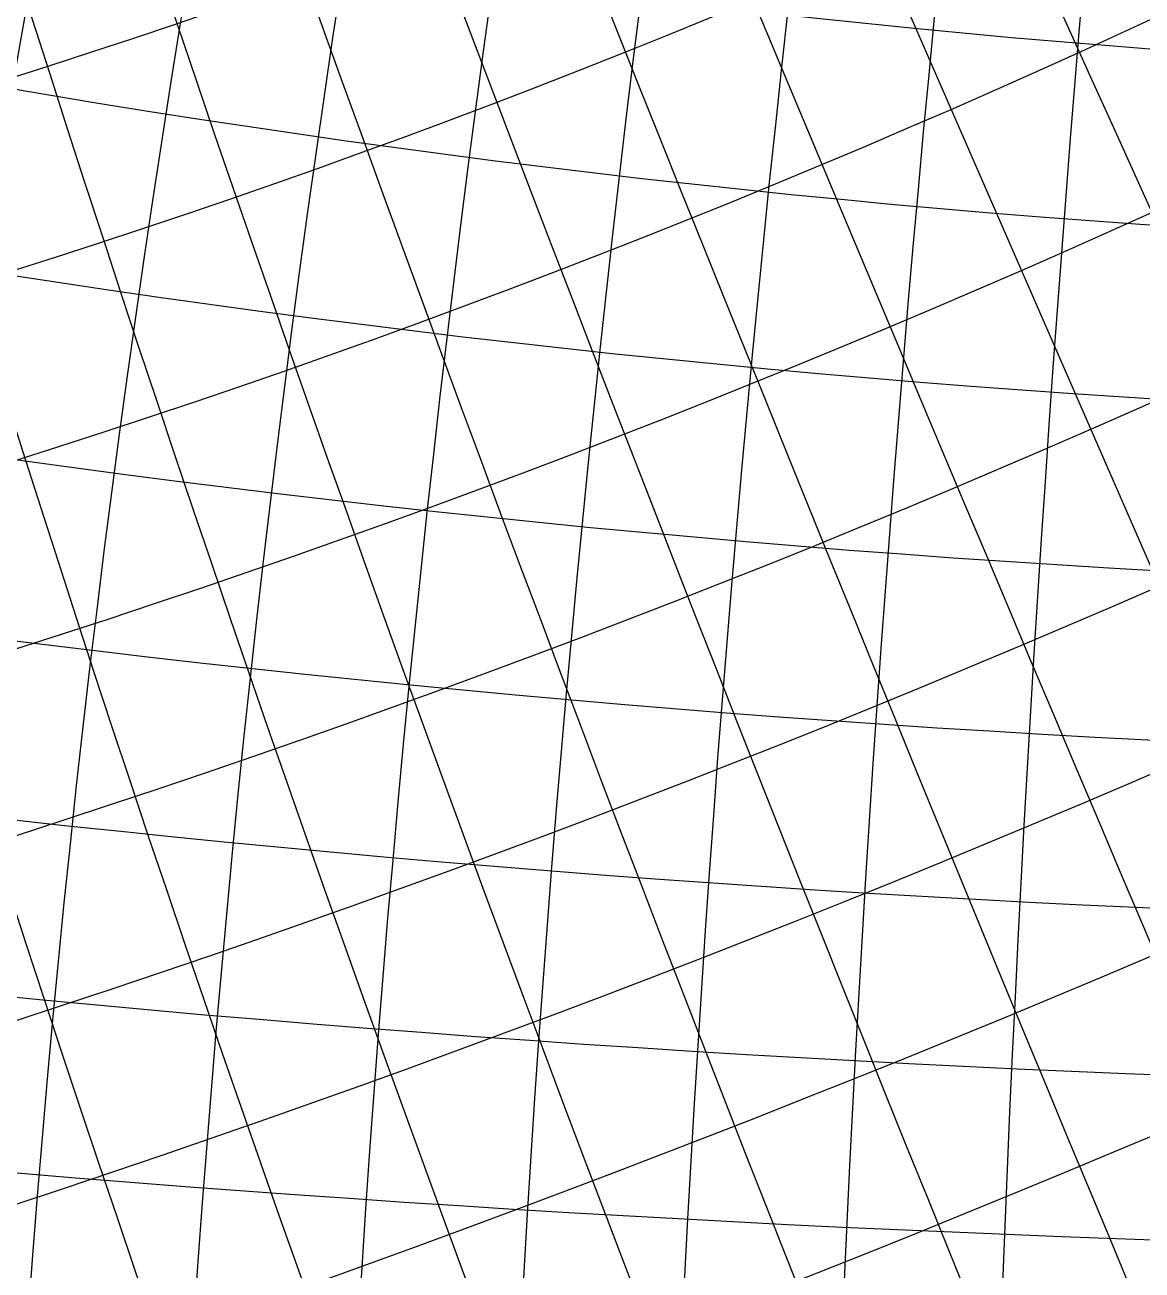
# Model space of a CAD drawing. Header units: millimetres. Extents: x -78 to 78, y -78 to 100.
# Drawn here: x -18.57 to -7.73, y 10.7 to 22.78 of the extents above; entities that cross this region are included whole.
import ezdxf

# ---------------------------------------------------------------- set-up
doc = ezdxf.new("R2010")
doc.units = ezdxf.units.MM
doc.layers.add('ENGRAVE', color=7, linetype='Continuous')
doc.layers.add('ENGRAVE_FINE', color=8, linetype='Continuous')

msp = doc.modelspace()

# ---------------------------------------------------------------- linework, layer by layer
at = {"layer": 'ENGRAVE'}
for radius in [76.44, 76.44, 74.3925, 70.59, 70.59, 70.59]:
    msp.add_circle((0, 0), radius, dxfattribs=at)
for centre, radius, start, end in [((12.4469, 0), 71.679, 100, 260), ((25.6927, 0), 75.1203, 110, 250), ((40.7552, 0), 81.5103, 120, 240), ((59.232, 0), 92.1487, 130, 230), ((84.1259, 0), 109.8185, 140, 220), ((122.2655, 0), 141.18, 150, 210), ((193.9444, 0), 206.3914, 160, 200), ((0, 141.18), 122.2655, 240, 300), ((0, 206.3914), 193.9444, 250, 290), ((0, 406.5116), 400.3358, 260, 280)]:
    msp.add_arc(centre, radius, start, end, dxfattribs=at)
at = {"layer": 'ENGRAVE_FINE'}
msp.add_lwpolyline([(28.2418, -64.6943), (-28.2418, 64.6943)], dxfattribs=at)
for centre, radius, start, end in [((3.082, 0), 70.6573, 92.499999, 267.500001), ((6.1758, 0), 70.8596, 95, 265), ((9.2933, 0), 71.1991, 97.5, 262.5), ((15.6494, 0), 72.3039, 102.5, 257.5), ((18.9145, 0), 73.0801, 105, 255), ((22.2569, 0), 74.0157, 107.5, 252.5), ((29.2393, 0), 76.4061, 112.5, 247.5), ((32.9167, 0), 77.8874, 115, 245), ((36.7468, 0), 79.5819, 117.5, 242.5), ((44.9708, 0), 83.6978, 122.5, 237.5), ((49.4277, 0), 86.1745, 125, 235), ((54.1656, 0), 88.9767, 127.5, 232.5), ((64.6838, 0), 95.7442, 132.5, 227.5), ((70.59, 0), 99.8293, 135, 225), ((77.0355, 0), 104.4864, 137.5, 222.5), ((91.9947, 0), 115.9568, 142.5, 217.5), ((100.813, 0), 123.0699, 145, 215), ((110.8041, 0), 131.3792, 147.5, 212.5), ((135.6021, 0), 152.8754, 152.5, 207.5), ((151.3807, 0), 167.0302, 155, 205), ((170.4193, 0), 184.4606, 157.5, 202.5), ((223.8829, 0), 234.7477, 162.5, 197.5), ((263.4455, 0), 272.7388, 165, 195), ((-2.8246, -1.2331), 70.6573, 296.083333, 111.083334), ((-5.66, -2.4708), 70.8596, 298.583333, 108.583334), ((-8.5172, -3.7181), 71.1991, 301.083333, 106.083334), ((-11.4073, -4.9798), 71.679, 303.583333, 103.583333), ((-14.3424, -6.2611), 72.3039, 306.083333, 101.083333), ((-39.94, 91.4915), 70.59, 248.583333, 338.583333), ((-17.3348, -7.5674), 73.0801, 308.583333, 98.583333), ((-20.398, -8.9046), 74.0157, 311.083333, 96.083333), ((-23.5468, -10.2792), 75.1203, 313.583333, 93.583333), ((2.8246, 1.2331), 70.6573, 116.083333, 291.083334), ((5.66, 2.4708), 70.8596, 118.583333, 288.583334), ((8.5172, 3.7181), 71.1991, 121.083333, 286.083334), ((11.4073, 4.9798), 71.679, 123.583333, 283.583333), ((14.3424, 6.2611), 72.3039, 126.083333, 281.083333), ((17.3348, 7.5674), 73.0801, 128.583333, 278.583333), ((20.398, 8.9046), 74.0157, 131.083333, 276.083333), ((23.5468, 10.2792), 75.1203, 133.583333, 273.583333), ((26.7972, 11.6981), 76.4061, 136.083333, 271.083333), ((30.1674, 13.1694), 77.8874, 138.583333, 268.583333), ((33.6777, 14.7018), 79.5819, 141.083333, 266.083333), ((37.3513, 16.3054), 81.5103, 143.583333, 263.583333), ((41.2148, 17.992), 83.6978, 146.083333, 261.083333), ((45.2994, 19.7751), 86.1745, 148.583333, 258.583333), ((49.6417, 21.6707), 88.9767, 151.083333, 256.083333), ((54.2849, 23.6977), 92.1487, 153.583333, 253.583333), ((59.2814, 25.8789), 95.7442, 156.083333, 251.083333), ((64.6943, 28.2418), 99.8293, 158.583333, 248.583333), ((70.6014, 30.8205), 104.4864, 161.083333, 246.083333), ((77.0996, 33.6573), 109.8185, 163.583333, 243.583333), ((84.3112, 36.8055), 115.9568, 166.083333, 241.083333), ((92.393, 40.3335), 123.0699, 168.583333, 238.583333), ((101.5497, 44.3308), 131.3792, 171.083333, 236.083333), ((112.0538, 48.9163), 141.18, 173.583333, 233.583333), ((124.2765, 54.252), 152.8754, 176.083333, 231.083333), ((138.7373, 60.5648), 167.0302, 178.583333, 228.583333), ((-26.7972, -11.6981), 76.4061, 316.083333, 91.083333), ((156.1858, 68.1818), 184.4606, 181.083333, 226.083333), ((177.746, 77.5938), 206.3914, 183.583333, 223.583333), ((205.184, 89.5716), 234.7477, 186.083333, 221.083333), ((241.4423, 105.3999), 272.7388, 188.583333, 218.583333), ((291.817, 127.3906), 326.1418, 191.083333, 216.083333), ((366.8994, 160.1673), 406.5116, 193.583333, 213.583333), ((491.4017, 214.5179), 540.811, 196.083333, 211.083333), ((739.4588, 322.8055), 809.9294, 198.5833333, 208.5833333), ((1481.7422, 646.844), 1618.3171, 201.0833333, 206.0833333), ((-1481.7422, -646.844), 1618.3171, 21.0833333, 26.0833333), ((-739.4588, -322.8055), 809.9294, 18.5833333, 28.5833333), ((-491.4017, -214.5179), 540.811, 16.083333, 31.083333), ((-366.8994, -160.1673), 406.5116, 13.583333, 33.583333), ((-291.817, -127.3906), 326.1418, 11.083333, 36.083333), ((-241.4423, -105.3999), 272.7388, 8.583333, 38.583333), ((-205.184, -89.5716), 234.7477, 6.083333, 41.083333), ((-177.746, -77.5938), 206.3914, 3.583333, 43.583333), ((-156.1858, -68.1818), 184.4606, 1.083333, 46.083333), ((-138.7373, -60.5648), 167.0302, 358.583333, 48.583333), ((-124.2765, -54.252), 152.8754, 356.083333, 51.083333), ((-112.0538, -48.9163), 141.18, 353.583333, 53.583333), ((-101.5497, -44.3308), 131.3792, 351.083333, 56.083333), ((-92.393, -40.3335), 123.0699, 348.583333, 58.583333), ((-84.3112, -36.8055), 115.9568, 346.083333, 61.083333), ((-77.0996, -33.6573), 109.8185, 343.583333, 63.583333), ((-70.6014, -30.8205), 104.4864, 341.083333, 66.083333), ((-64.6943, -28.2418), 99.8293, 338.583333, 68.583333), ((-59.2814, -25.8789), 95.7442, 336.083333, 71.083333), ((-54.2849, -23.6977), 92.1487, 333.583333, 73.583333), ((-49.6417, -21.6707), 88.9767, 331.083333, 76.083333), ((-45.2994, -19.7751), 86.1745, 328.583333, 78.583333), ((-41.2148, -17.992), 83.6978, 326.083333, 81.083333), ((-37.3513, -16.3054), 81.5103, 323.583333, 83.583333), ((-33.6777, -14.7018), 79.5819, 321.083333, 86.083333), ((-30.1674, -13.1694), 77.8874, 318.583333, 88.583333), ((-41.8032, 95.7596), 77.0355, 251.083333, 336.083333), ((-43.9365, 100.6464), 84.1259, 253.583333, 333.583333), ((-46.3923, 106.2719), 91.9947, 256.083333, 331.083333), ((-49.2381, 112.791), 100.813, 258.583333, 328.583333), ((-52.5625, 120.4063), 110.8041, 261.083333, 326.083333), ((-56.4836, 129.3885), 122.2655, 263.583333, 323.583333), ((-61.1628, 140.1071), 135.6021, 266.083333, 321.083333), ((-66.8258, 153.0797), 151.3807, 268.583333, 318.583333), ((-73.7994, 169.0543), 170.4193, 271.083333, 316.083333), ((-82.5736, 189.1534), 193.9444, 273.583333, 313.583333), ((-93.9184, 215.1414), 223.8829, 276.083333, 311.083333), ((-109.118, 249.9594), 263.4455, 278.583333, 308.583333), ((-130.4836, 298.9021), 318.4109, 281.083333, 306.083333), ((0, 123.0699), 100.813, 235, 305), ((-162.6382, 372.5594), 400.3358, 283.583333, 303.583333), ((0, 131.3792), 110.8041, 237.5, 302.5), ((-216.369, 495.642), 536.1843, 286.083333, 301.083333), ((-324.0386, 742.2834), 806.8474, 288.5833333, 298.5833333), ((0, 152.8754), 135.6021, 242.5, 297.5), ((-647.4603, 1483.1539), 1616.7768, 291.0833333, 296.0833333), ((0, 167.0302), 151.3807, 245, 295), ((0, 184.4606), 170.4193, 247.5, 292.5), ((647.4603, -1483.1539), 1616.7768, 111.0833333, 116.0833333), ((324.0386, -742.2834), 806.8474, 108.5833333, 118.5833333), ((0, 234.7477), 223.8829, 252.5, 287.5), ((216.369, -495.642), 536.1843, 106.083333, 121.083333), ((0, 272.7388), 263.4455, 255, 285), ((162.6382, -372.5594), 400.3358, 103.583333, 123.583333), ((0, 326.1418), 318.4109, 257.5, 282.5), ((130.4836, -298.9021), 318.4109, 101.083333, 126.083333)]:
    msp.add_arc(centre, radius, start, end, dxfattribs=at)

doc.saveas('drawing.dxf')
